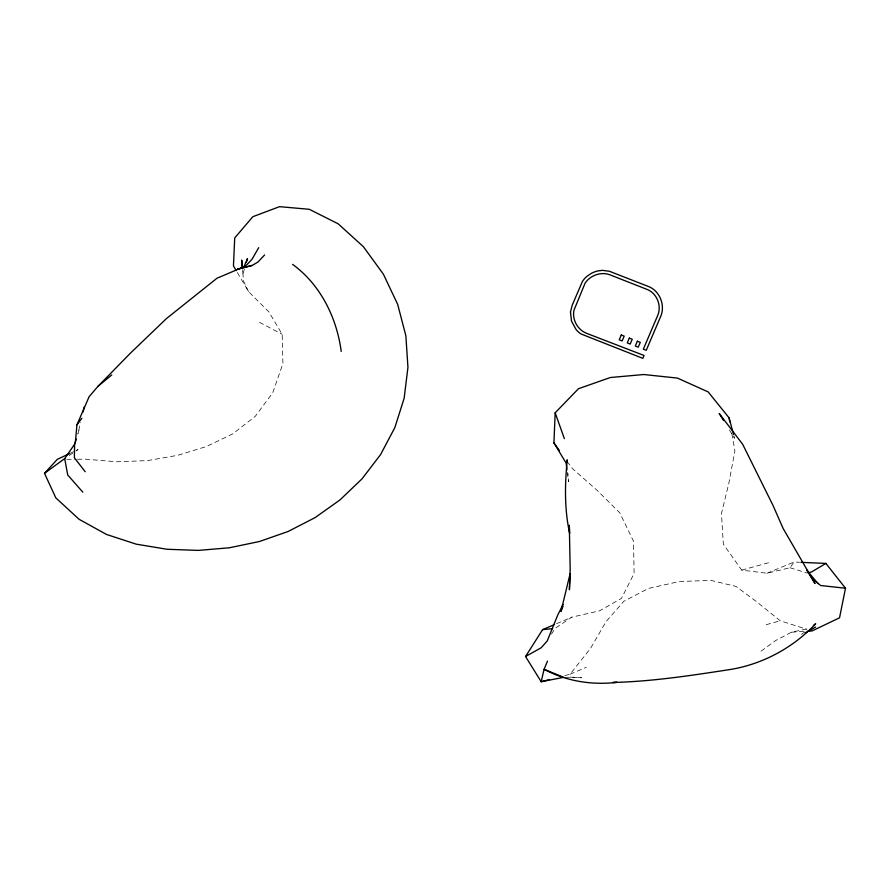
<?xml version="1.0" encoding="UTF-8"?>
<svg xmlns="http://www.w3.org/2000/svg" width="890" height="890" viewBox="0 0 890 890"><rect width="100%" height="100%" fill="white"/><g stroke="black" fill="none" stroke-linecap="round" stroke-linejoin="round"><path stroke-width="0.67" stroke-dasharray="4.45 3.34" d="M79.065 430.126L77.842 433.975L80.601 422.55M244.394 269.08L242.859 274.343L242.536 270.449M551.511 634.092L555.071 628.385L571.769 617.182L599.604 610.829L621.476 598.347L634.103 573.46L633.502 541.22L619.752 512.774L597.179 490.401L572.315 468.518L568.309 462.945M731.869 433.675L734.895 450.807L728.843 483.292L721.467 513.397L723.336 544.135L741.693 570.112L767.002 573.238L789.975 567.753L794.002 562.035L799.543 562.28M564.85 675.588L570.101 674.22L590.615 648.287L605.99 621.676L623.823 601.306L648.443 588.423L679.426 581.515L710.965 580.402L735.885 586.377L756.044 601.273L780.207 620.797L806.974 629.319M801.545 634.37L804.805 631.911M761.072 651.146L775.657 640.511L791.488 632.2L806.24 629.041M69.164 455.569L74.749 451.797M75.861 451.041L78.098 449.539L75.65 450.696M69.531 453.577L74.426 451.263M570.101 674.22L586.31 667.255M556.55 623.679L571.769 617.182M767.002 573.238L794.002 562.035M766.19 624.68L780.207 620.797M741.693 570.112L769.116 562.591M791.488 632.2L803.837 631.444M66.739 459.296L76.173 459.251M77.519 459.24L85.607 459.195L116.601 461.776L147.518 460.608L177.666 455.324L206.413 446.535L232.668 433.908L255.241 416.375L272.763 392.724L282.92 363.554L282.186 334.317L268.891 311.901L248.499 291.564L236.862 271.739M565.05 677.368L581.537 677.735L568.187 676.99M789.975 567.753L807.097 573.038M259.513 322.314L282.186 334.317M729.411 429.992L734.517 438.269L733.838 435.722M248.499 291.564L243.571 281.173L242.503 269.292M567.331 472.412L568.499 481.679L568.02 473.469"/><path stroke-width="1.33" d="M76.217 439.115L74.593 444.255L74.371 457.76L85.218 471.756M566.986 469.764L566.151 463.145L553.925 442.875L555.171 412.804L578.489 388.707L610.284 377.538L643.77 374.523L677.435 378.083L708.162 391.923L729.088 417.855L733.505 434.442M570.034 575.096L569.411 589.792L570.19 569.466L569.311 525.289L569.644 533.288C564.349 509.158 564.827 484.249 567.23 459.785L567.386 462.522M75.316 443.009L76.929 424.853L89.122 396.684L97.922 386.394L130.496 353.074L166.497 318.542L216.993 278.236L245.696 266.021L252.137 259.112L258.701 247.665M800.933 562.335L825.887 563.426L845.5 588.234L839.526 617.827L812.069 630.943L807.953 631.199M570.09 573.761L560.978 611.385L563.058 606.257M82.981 412.126L84.339 406.763M246.33 262.506L247.487 258.556L243.916 266.867M547.472 661.114L544.101 669.269L541.187 681.729L563.682 677.335L544.101 669.269C566.296 681.295 592.006 685.3 616.959 682.341L612.865 682.474C652.192 681.518 691.397 675.488 730.223 669.502C762.619 664.24 793.201 647.72 815.674 623.734L813.493 625.37M563.081 604.466L557.652 615.257L547.239 640.945L541.198 647.742L525.545 656.52L541.187 681.729L549.074 679.682M525.545 656.52L542.6 629.642L554.014 624.769M236.184 270.571L233.447 265.91L234.726 237.93L252.838 216.704L279.549 206.658L309.308 209.306L338.167 223.813L363.343 246.652L383.412 274.231L397.674 304.369L405.862 335.752L407.943 367.359L404.149 398.242L394.86 427.556L380.575 454.601L362.019 478.853L339.98 499.935L315.182 517.557L288.193 531.452L259.468 541.498L229.364 547.784L198.348 550.398L167.042 549.264L136.159 544.146L106.5 534.445L79.01 519.237L55.825 497.866L44.5 473.313L64.703 458.584L74.593 444.255M76.929 424.853L81.858 418.267M44.5 473.313L57.294 459.351L69.531 453.577M264.608 254.952L257.9 262.072L252.226 265.42L237.574 269.192L252.226 265.42M97.922 386.394L111.773 374.946M825.887 563.426L811.624 571.925L808.231 572.76M805.227 632.912L815.629 627.038M542.6 629.642L552.579 628.64M845.5 588.234L820.658 585.52L815.018 580.769M292.599 264.375C320.522 284.666 336.765 317.73 341.226 351.461M82.826 492.181L67.707 474.96L64.703 458.584M817.988 583.662L806.763 570.078L815.018 583.54L783.178 528.56L772.954 505.309L742.66 444.277L719.198 413.438L723.57 420.536M553.925 442.875L559.521 450.685M555.171 412.804L564.36 438.637M729.088 417.855L729.789 421.816M242.38 267.968L241.668 260.047L242.314 267.846M570.49 312.012L571.491 321.068L575.975 329.422A23.429 22.884 -34 0 0 581.059 333.984L642.803 358.347L644.037 355.466L586.555 333.316C579.524 330.535 574.484 323.671 573.683 316.195A19.769 19.324 -34.2 0 1 573.961 310.254L585.086 283.187A19.791 19.335 -39.2 0 1 589.124 278.692C594.954 273.875 603.364 272.062 610.451 275.021L646.518 289.205C657.009 292.888 662.16 306.127 657.443 316.072L643.337 349.169L646.24 350.293L660.358 317.207C665.842 305.737 659.89 290.463 647.775 286.235L609.394 271.261L602.486 270.338L597.857 270.927A25.888 25.287 -38.8 0 0 591.016 273.553L587.077 276.234A22.84 22.317 -39.2 0 0 582.427 281.44L572.226 305.159L570.49 312.012M621.265 334.985L619.24 339.824L622.154 340.948L624.19 336.12L621.265 334.985M629.319 338.111L627.283 342.939L630.187 344.074L632.234 339.246L629.319 338.111M637.362 341.237L635.315 346.054L638.219 347.189L640.266 342.372L637.362 341.237"/></g></svg>
